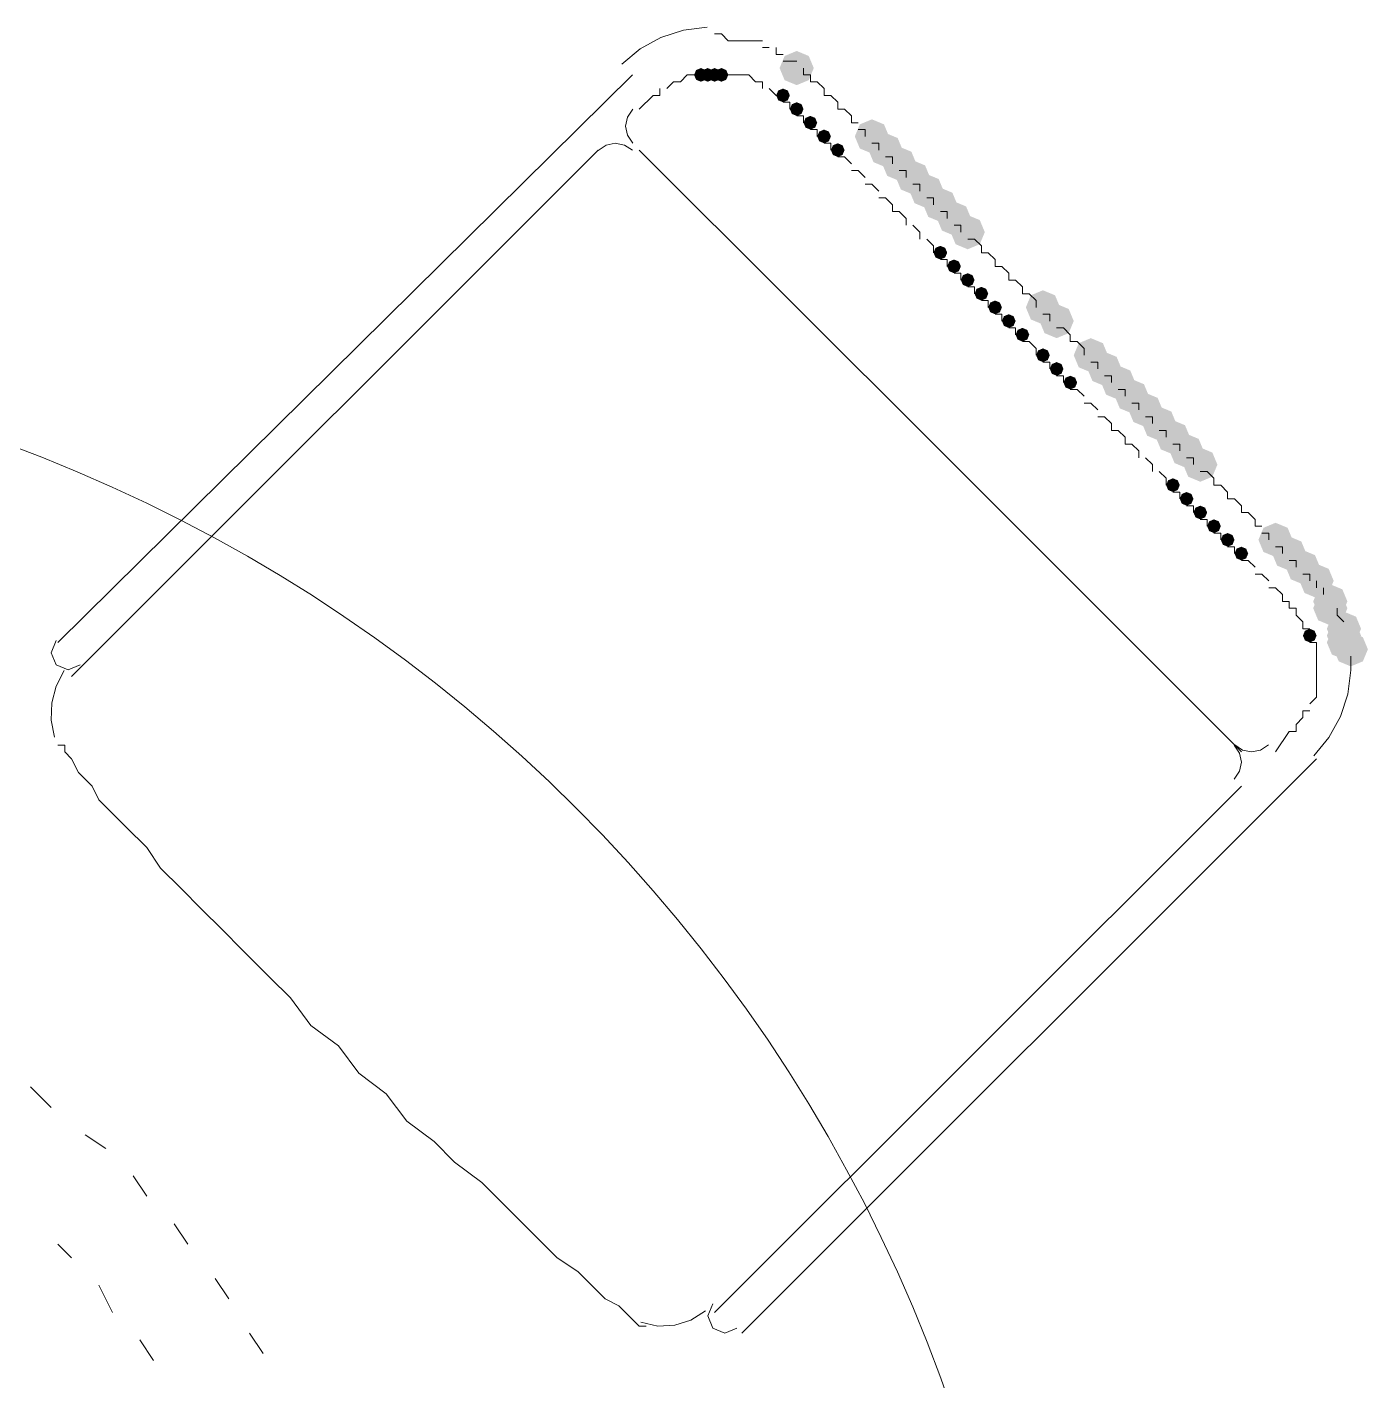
# Model space of a CAD drawing. Extents: x 185064 to 343242, y -369192 to -264966.
# Drawn here: x 196664 to 197283, y -305481 to -304856 of the extents above; entities that cross this region are included whole.
import ezdxf

# ---------------------------------------------------------------- set-up
doc = ezdxf.new("R2010")
doc.units = 0

# ---------------------------------------------------------------- blocks, each defined once
blk = doc.blocks.new('aertaser')
h = blk.add_hatch(color=3)
h.dxf.hatch_style = 2
h.paths.add_polyline_path([(194340.55, -304984.49), (194338.23, -304990.07), (194332.66, -304992.39), (194327.08, -304990.07), (194324.76, -304984.49), (194327.08, -304978.92), (194332.66, -304976.6), (194338.23, -304978.92)])
h = blk.add_hatch(color=3)
h.dxf.hatch_style = 2
h.paths.add_polyline_path([(194291.6, -304987.65), (194290.68, -304989.88), (194288.45, -304990.81), (194286.22, -304989.88), (194285.29, -304987.65), (194286.22, -304985.42), (194288.45, -304984.49), (194290.68, -304985.42)])
h = blk.add_hatch(color=3)
h.dxf.hatch_style = 2
h.paths.add_polyline_path([(194294.76, -304987.65), (194293.83, -304989.88), (194291.6, -304990.81), (194289.37, -304989.88), (194288.45, -304987.65), (194289.37, -304985.42), (194291.6, -304984.49), (194293.83, -304985.42)])
h = blk.add_hatch(color=3)
h.dxf.hatch_style = 2
h.paths.add_polyline_path([(194297.92, -304987.65), (194296.99, -304989.88), (194294.76, -304990.81), (194292.53, -304989.88), (194291.6, -304987.65), (194292.53, -304985.42), (194294.76, -304984.49), (194296.99, -304985.42)])
h = blk.add_hatch(color=3)
h.dxf.hatch_style = 2
h.paths.add_polyline_path([(194301.08, -304987.65), (194300.15, -304989.88), (194297.92, -304990.81), (194295.69, -304989.88), (194294.76, -304987.65), (194295.69, -304985.42), (194297.92, -304984.49), (194300.15, -304985.42)])
h = blk.add_hatch(color=3)
h.dxf.hatch_style = 2
h.paths.add_polyline_path([(194329.5, -304997.12), (194328.57, -304999.35), (194326.34, -305000.28), (194324.11, -304999.35), (194323.18, -304997.12), (194324.11, -304994.89), (194326.34, -304993.96), (194328.57, -304994.89)])
h = blk.add_hatch(color=3)
h.dxf.hatch_style = 2
h.paths.add_polyline_path([(194335.81, -305003.44), (194334.89, -305005.67), (194332.66, -305006.6), (194330.43, -305005.67), (194329.5, -305003.44), (194330.43, -305001.21), (194332.66, -305000.28), (194334.89, -305001.21)])
h = blk.add_hatch(color=3)
h.dxf.hatch_style = 2
h.paths.add_polyline_path([(194342.13, -305009.75), (194341.2, -305011.98), (194338.97, -305012.91), (194336.74, -305011.98), (194335.81, -305009.75), (194336.74, -305007.52), (194338.97, -305006.6), (194341.2, -305007.52)])
h = blk.add_hatch(color=3)
h.dxf.hatch_style = 2
h.paths.add_polyline_path([(194375.29, -305016.07), (194372.97, -305021.65), (194367.39, -305023.96), (194361.82, -305021.65), (194359.5, -305016.07), (194361.82, -305010.49), (194367.39, -305008.18), (194372.97, -305010.49)])
h = blk.add_hatch(color=3)
h.dxf.hatch_style = 2
h.paths.add_polyline_path([(194348.45, -305016.07), (194347.52, -305018.3), (194345.29, -305019.23), (194343.06, -305018.3), (194342.13, -305016.07), (194343.06, -305013.84), (194345.29, -305012.91), (194347.52, -305013.84)])
h = blk.add_hatch(color=3)
h.dxf.hatch_style = 2
h.paths.add_polyline_path([(194381.6, -305022.39), (194379.28, -305027.96), (194373.71, -305030.28), (194368.13, -305027.96), (194365.81, -305022.39), (194368.13, -305016.81), (194373.71, -305014.49), (194379.28, -305016.81)])
h = blk.add_hatch(color=3)
h.dxf.hatch_style = 2
h.paths.add_polyline_path([(194354.76, -305022.39), (194353.83, -305024.62), (194351.6, -305025.54), (194349.37, -305024.62), (194348.45, -305022.39), (194349.37, -305020.16), (194351.6, -305019.23), (194353.83, -305020.16)])
h = blk.add_hatch(color=3)
h.dxf.hatch_style = 2
h.paths.add_polyline_path([(194387.92, -305028.7), (194385.6, -305034.28), (194380.02, -305036.6), (194374.45, -305034.28), (194372.13, -305028.7), (194374.45, -305023.13), (194380.02, -305020.81), (194385.6, -305023.13)])
h = blk.add_hatch(color=3)
h.dxf.hatch_style = 2
h.paths.add_polyline_path([(194394.24, -305035.02), (194391.92, -305040.59), (194386.34, -305042.91), (194380.76, -305040.59), (194378.45, -305035.02), (194380.76, -305029.44), (194386.34, -305027.12), (194391.92, -305029.44)])
h = blk.add_hatch(color=3)
h.dxf.hatch_style = 2
h.paths.add_polyline_path([(194400.55, -305041.33), (194398.23, -305046.91), (194392.66, -305049.23), (194387.08, -305046.91), (194384.76, -305041.33), (194387.08, -305035.76), (194392.66, -305033.44), (194398.23, -305035.76)])
h = blk.add_hatch(color=3)
h.dxf.hatch_style = 2
h.paths.add_polyline_path([(194406.87, -305047.65), (194404.55, -305053.22), (194398.97, -305055.54), (194393.4, -305053.22), (194391.08, -305047.65), (194393.4, -305042.07), (194398.97, -305039.75), (194404.55, -305042.07)])
h = blk.add_hatch(color=3)
h.dxf.hatch_style = 2
h.paths.add_polyline_path([(194413.18, -305053.96), (194410.86, -305059.54), (194405.29, -305061.86), (194399.71, -305059.54), (194397.39, -305053.96), (194399.71, -305048.39), (194405.29, -305046.07), (194410.86, -305048.39)])
h = blk.add_hatch(color=3)
h.dxf.hatch_style = 2
h.paths.add_polyline_path([(194419.5, -305060.28), (194417.18, -305065.86), (194411.6, -305068.18), (194406.03, -305065.86), (194403.71, -305060.28), (194406.03, -305054.7), (194411.6, -305052.39), (194417.18, -305054.7)])
h = blk.add_hatch(color=3)
h.dxf.hatch_style = 2
h.paths.add_polyline_path([(194402.13, -305069.75), (194401.2, -305071.98), (194398.97, -305072.91), (194396.74, -305071.98), (194395.81, -305069.75), (194396.74, -305067.52), (194398.97, -305066.6), (194401.2, -305067.52)])
h = blk.add_hatch(color=3)
h.dxf.hatch_style = 2
h.paths.add_polyline_path([(194408.45, -305076.07), (194407.52, -305078.3), (194405.29, -305079.23), (194403.06, -305078.3), (194402.13, -305076.07), (194403.06, -305073.84), (194405.29, -305072.91), (194407.52, -305073.84)])
h = blk.add_hatch(color=3)
h.dxf.hatch_style = 2
h.paths.add_polyline_path([(194414.76, -305082.39), (194413.83, -305084.62), (194411.6, -305085.54), (194409.37, -305084.62), (194408.45, -305082.39), (194409.37, -305080.16), (194411.6, -305079.23), (194413.83, -305080.16)])
h = blk.add_hatch(color=3)
h.dxf.hatch_style = 2
h.paths.add_polyline_path([(194421.08, -305088.7), (194420.15, -305090.93), (194417.92, -305091.86), (194415.69, -305090.93), (194414.76, -305088.7), (194415.69, -305086.47), (194417.92, -305085.54), (194420.15, -305086.47)])
h = blk.add_hatch(color=3)
h.dxf.hatch_style = 2
h.paths.add_polyline_path([(194454.24, -305095.02), (194451.92, -305100.59), (194446.34, -305102.91), (194440.76, -305100.59), (194438.45, -305095.02), (194440.76, -305089.44), (194446.34, -305087.12), (194451.92, -305089.44)])
h = blk.add_hatch(color=3)
h.dxf.hatch_style = 2
h.paths.add_polyline_path([(194427.39, -305095.02), (194426.47, -305097.25), (194424.24, -305098.18), (194422.01, -305097.25), (194421.08, -305095.02), (194422.01, -305092.79), (194424.24, -305091.86), (194426.47, -305092.79)])
h = blk.add_hatch(color=3)
h.dxf.hatch_style = 2
h.paths.add_polyline_path([(194460.55, -305101.33), (194458.23, -305106.91), (194452.66, -305109.23), (194447.08, -305106.91), (194444.76, -305101.33), (194447.08, -305095.76), (194452.66, -305093.44), (194458.23, -305095.76)])
h = blk.add_hatch(color=3)
h.dxf.hatch_style = 2
h.paths.add_polyline_path([(194433.71, -305101.33), (194432.78, -305103.56), (194430.55, -305104.49), (194428.32, -305103.56), (194427.39, -305101.33), (194428.32, -305099.1), (194430.55, -305098.18), (194432.78, -305099.1)])
h = blk.add_hatch(color=3)
h.dxf.hatch_style = 2
h.paths.add_polyline_path([(194440.02, -305107.65), (194439.1, -305109.88), (194436.87, -305110.81), (194434.64, -305109.88), (194433.71, -305107.65), (194434.64, -305105.42), (194436.87, -305104.49), (194439.1, -305105.42)])
h = blk.add_hatch(color=3)
h.dxf.hatch_style = 2
h.paths.add_polyline_path([(194449.5, -305117.12), (194448.57, -305119.35), (194446.34, -305120.28), (194444.11, -305119.35), (194443.18, -305117.12), (194444.11, -305114.89), (194446.34, -305113.96), (194448.57, -305114.89)])
h = blk.add_hatch(color=3)
h.dxf.hatch_style = 2
h.paths.add_polyline_path([(194476.34, -305117.12), (194474.02, -305122.7), (194468.45, -305125.02), (194462.87, -305122.7), (194460.55, -305117.12), (194462.87, -305111.55), (194468.45, -305109.23), (194474.02, -305111.55)])
h = blk.add_hatch(color=3)
h.dxf.hatch_style = 2
h.paths.add_polyline_path([(194455.81, -305123.44), (194454.89, -305125.67), (194452.66, -305126.6), (194450.43, -305125.67), (194449.5, -305123.44), (194450.43, -305121.21), (194452.66, -305120.28), (194454.89, -305121.21)])
h = blk.add_hatch(color=3)
h.dxf.hatch_style = 2
h.paths.add_polyline_path([(194482.66, -305123.44), (194480.34, -305129.01), (194474.76, -305131.33), (194469.19, -305129.01), (194466.87, -305123.44), (194469.19, -305117.86), (194474.76, -305115.54), (194480.34, -305117.86)])
h = blk.add_hatch(color=3)
h.dxf.hatch_style = 2
h.paths.add_polyline_path([(194462.13, -305129.75), (194461.2, -305131.98), (194458.97, -305132.91), (194456.74, -305131.98), (194455.81, -305129.75), (194456.74, -305127.52), (194458.97, -305126.6), (194461.2, -305127.52)])
h = blk.add_hatch(color=3)
h.dxf.hatch_style = 2
h.paths.add_polyline_path([(194488.97, -305129.75), (194486.65, -305135.33), (194481.08, -305137.65), (194475.5, -305135.33), (194473.18, -305129.75), (194475.5, -305124.18), (194481.08, -305121.86), (194486.65, -305124.18)])
h = blk.add_hatch(color=3)
h.dxf.hatch_style = 2
h.paths.add_polyline_path([(194495.29, -305136.07), (194492.97, -305141.65), (194487.39, -305143.96), (194481.82, -305141.65), (194479.5, -305136.07), (194481.82, -305130.49), (194487.39, -305128.18), (194492.97, -305130.49)])
h = blk.add_hatch(color=3)
h.dxf.hatch_style = 2
h.paths.add_polyline_path([(194501.6, -305142.39), (194499.28, -305147.96), (194493.71, -305150.28), (194488.13, -305147.96), (194485.81, -305142.39), (194488.13, -305136.81), (194493.71, -305134.49), (194499.28, -305136.81)])
h = blk.add_hatch(color=3)
h.dxf.hatch_style = 2
h.paths.add_polyline_path([(194507.92, -305148.7), (194505.6, -305154.28), (194500.02, -305156.6), (194494.45, -305154.28), (194492.13, -305148.7), (194494.45, -305143.13), (194500.02, -305140.81), (194505.6, -305143.13)])
h = blk.add_hatch(color=3)
h.dxf.hatch_style = 2
h.paths.add_polyline_path([(194514.24, -305155.02), (194511.92, -305160.59), (194506.34, -305162.91), (194500.76, -305160.59), (194498.45, -305155.02), (194500.76, -305149.44), (194506.34, -305147.12), (194511.92, -305149.44)])
h = blk.add_hatch(color=3)
h.dxf.hatch_style = 2
h.paths.add_polyline_path([(194520.55, -305161.33), (194518.23, -305166.91), (194512.66, -305169.23), (194507.08, -305166.91), (194504.76, -305161.33), (194507.08, -305155.76), (194512.66, -305153.44), (194518.23, -305155.76)])
h = blk.add_hatch(color=3)
h.dxf.hatch_style = 2
h.paths.add_polyline_path([(194526.87, -305167.65), (194524.55, -305173.22), (194518.97, -305175.54), (194513.4, -305173.22), (194511.08, -305167.65), (194513.4, -305162.07), (194518.97, -305159.75), (194524.55, -305162.07)])
h = blk.add_hatch(color=3)
h.dxf.hatch_style = 2
h.paths.add_polyline_path([(194509.5, -305177.12), (194508.57, -305179.35), (194506.34, -305180.28), (194504.11, -305179.35), (194503.18, -305177.12), (194504.11, -305174.89), (194506.34, -305173.96), (194508.57, -305174.89)])
h = blk.add_hatch(color=3)
h.dxf.hatch_style = 2
h.paths.add_polyline_path([(194515.81, -305183.44), (194514.89, -305185.67), (194512.66, -305186.6), (194510.43, -305185.67), (194509.5, -305183.44), (194510.43, -305181.21), (194512.66, -305180.28), (194514.89, -305181.21)])
h = blk.add_hatch(color=3)
h.dxf.hatch_style = 2
h.paths.add_polyline_path([(194522.13, -305189.75), (194521.2, -305191.98), (194518.97, -305192.91), (194516.74, -305191.98), (194515.81, -305189.75), (194516.74, -305187.52), (194518.97, -305186.6), (194521.2, -305187.52)])
h = blk.add_hatch(color=3)
h.dxf.hatch_style = 2
h.paths.add_polyline_path([(194528.45, -305196.07), (194527.52, -305198.3), (194525.29, -305199.23), (194523.06, -305198.3), (194522.13, -305196.07), (194523.06, -305193.84), (194525.29, -305192.91), (194527.52, -305193.84)])
h = blk.add_hatch(color=3)
h.dxf.hatch_style = 2
h.paths.add_polyline_path([(194561.6, -305202.39), (194559.28, -305207.96), (194553.71, -305210.28), (194548.13, -305207.96), (194545.81, -305202.39), (194548.13, -305196.81), (194553.71, -305194.49), (194559.28, -305196.81)])
h = blk.add_hatch(color=3)
h.dxf.hatch_style = 2
h.paths.add_polyline_path([(194534.76, -305202.39), (194533.83, -305204.62), (194531.6, -305205.54), (194529.37, -305204.62), (194528.45, -305202.39), (194529.37, -305200.16), (194531.6, -305199.23), (194533.83, -305200.16)])
h = blk.add_hatch(color=3)
h.dxf.hatch_style = 2
h.paths.add_polyline_path([(194567.92, -305208.7), (194565.6, -305214.28), (194560.02, -305216.6), (194554.45, -305214.28), (194552.13, -305208.7), (194554.45, -305203.13), (194560.02, -305200.81), (194565.6, -305203.13)])
h = blk.add_hatch(color=3)
h.dxf.hatch_style = 2
h.paths.add_polyline_path([(194541.08, -305208.7), (194540.15, -305210.93), (194537.92, -305211.86), (194535.69, -305210.93), (194534.76, -305208.7), (194535.69, -305206.47), (194537.92, -305205.54), (194540.15, -305206.47)])
h = blk.add_hatch(color=3)
h.dxf.hatch_style = 2
h.paths.add_polyline_path([(194574.24, -305215.02), (194571.92, -305220.59), (194566.34, -305222.91), (194560.76, -305220.59), (194558.45, -305215.02), (194560.76, -305209.44), (194566.34, -305207.12), (194571.92, -305209.44)])
h = blk.add_hatch(color=3)
h.dxf.hatch_style = 2
h.paths.add_polyline_path([(194580.55, -305221.33), (194578.23, -305226.91), (194572.66, -305229.23), (194567.08, -305226.91), (194564.76, -305221.33), (194567.08, -305215.76), (194572.66, -305213.44), (194578.23, -305215.76)])
h = blk.add_hatch(color=3)
h.dxf.hatch_style = 2
h.paths.add_polyline_path([(194586.87, -305230.81), (194584.55, -305236.38), (194578.97, -305238.7), (194573.4, -305236.38), (194571.08, -305230.81), (194573.4, -305225.23), (194578.97, -305222.91), (194584.55, -305225.23)])
h = blk.add_hatch(color=3)
h.dxf.hatch_style = 2
h.paths.add_polyline_path([(194586.87, -305233.96), (194584.55, -305239.54), (194578.97, -305241.86), (194573.4, -305239.54), (194571.08, -305233.96), (194573.4, -305228.39), (194578.97, -305226.07), (194584.55, -305228.39)])
h = blk.add_hatch(color=3)
h.dxf.hatch_style = 2
h.paths.add_polyline_path([(194593.18, -305243.44), (194590.86, -305249.01), (194585.29, -305251.33), (194579.71, -305249.01), (194577.39, -305243.44), (194579.71, -305237.86), (194585.29, -305235.54), (194590.86, -305237.86)])
h = blk.add_hatch(color=3)
h.dxf.hatch_style = 2
h.paths.add_polyline_path([(194593.18, -305246.6), (194590.86, -305252.17), (194585.29, -305254.49), (194579.71, -305252.17), (194577.39, -305246.6), (194579.71, -305241.02), (194585.29, -305238.7), (194590.86, -305241.02)])
h = blk.add_hatch(color=3)
h.dxf.hatch_style = 2
h.paths.add_polyline_path([(194572.66, -305246.6), (194571.73, -305248.83), (194569.5, -305249.75), (194567.27, -305248.83), (194566.34, -305246.6), (194567.27, -305244.37), (194569.5, -305243.44), (194571.73, -305244.37)])
h = blk.add_hatch(color=3)
h.dxf.hatch_style = 2
h.paths.add_polyline_path([(194593.18, -305249.75), (194590.86, -305255.33), (194585.29, -305257.65), (194579.71, -305255.33), (194577.39, -305249.75), (194579.71, -305244.18), (194585.29, -305241.86), (194590.86, -305244.18)])
h = blk.add_hatch(color=3)
h.dxf.hatch_style = 2
h.paths.add_polyline_path([(194596.34, -305252.91), (194594.02, -305258.49), (194588.45, -305260.81), (194582.87, -305258.49), (194580.55, -305252.91), (194582.87, -305247.34), (194588.45, -305245.02), (194594.02, -305247.34)])
at = {"color": 3, "lineweight": 0}
for points in [[(194291.38, -304965.57), (194280.41, -304966.96), (194269.99, -304970.34), (194260.39, -304975.62), (194251.87, -304982.66)], [(194294.76, -304968.7), (194297.92, -304968.7), (194301.08, -304971.86), (194304.24, -304971.86), (194307.39, -304971.86), (194310.55, -304971.86), (194313.71, -304971.86), (194316.87, -304971.86)], [(194316.87, -304975.02), (194320.02, -304975.02)], [(194323.18, -304975.02), (194323.18, -304978.18), (194326.34, -304978.18)], [(194326.34, -304981.33), (194329.5, -304981.33), (194332.66, -304981.33)], [(194256.87, -304987.65), (193991.6, -305249.75)], [(194272.66, -304993.96), (194275.81, -304990.81), (194278.97, -304990.81), (194282.13, -304987.65), (194285.29, -304987.65)], [(194301.08, -304987.65), (194304.24, -304987.65), (194307.39, -304987.65), (194310.55, -304987.65), (194313.71, -304990.81), (194316.87, -304990.81), (194316.87, -304993.96)], [(194335.81, -304984.49), (194335.81, -304987.65)], [(194335.81, -304987.65), (194338.97, -304987.65), (194338.97, -304990.81), (194342.13, -304990.81), (194345.29, -304993.96), (194345.29, -304997.12), (194348.45, -304997.12), (194351.6, -305000.28), (194351.6, -305003.44), (194354.76, -305003.44), (194357.92, -305006.6), (194357.92, -305009.75), (194361.08, -305009.75)], [(194266.34, -304997.12), (194269.5, -304997.12), (194269.5, -304993.96)], [(194320.02, -304993.96), (194323.18, -304997.12), (194326.34, -304997.12)], [(194266.34, -304997.12), (194260.02, -305003.44)], [(194266.34, -304997.12), (194260.02, -305003.44)], [(194326.34, -305000.28), (194329.5, -305000.28), (194329.5, -305003.44)], [(194256.95, -305003.52), (194254.52, -305007.18), (194253.71, -305011.33), (194254.52, -305015.49), (194256.95, -305019.15)], [(194332.66, -305006.6), (194335.81, -305006.6), (194335.81, -305009.75)], [(194338.97, -305012.91), (194342.13, -305012.91), (194342.13, -305016.07)], [(194361.08, -305012.91), (194364.24, -305012.91), (194364.24, -305016.07)], [(194256.79, -305022.46), (194253.18, -305020.06), (194248.92, -305019.23), (194244.68, -305020.1), (194241.09, -305022.53)], [(194345.29, -305019.23), (194348.45, -305019.23), (194348.45, -305022.39)], [(194367.39, -305019.23), (194370.55, -305019.23), (194370.55, -305022.39)], [(194241.08, -305022.39), (193997.92, -305265.54)], [(194260.02, -305022.39), (194398.97, -305161.33)], [(194351.6, -305025.54), (194354.76, -305025.54), (194357.92, -305028.7)], [(194373.71, -305025.54), (194376.87, -305025.54), (194376.87, -305028.7)], [(194357.92, -305031.86), (194361.08, -305031.86), (194364.24, -305035.02)], [(194380.02, -305031.86), (194383.18, -305031.86), (194383.18, -305035.02)], [(194364.24, -305038.18), (194367.39, -305038.18), (194370.55, -305041.33)], [(194386.34, -305038.18), (194389.5, -305038.18), (194389.5, -305041.33)], [(194370.55, -305044.49), (194373.71, -305044.49), (194376.87, -305047.65), (194376.87, -305050.81), (194380.02, -305050.81), (194383.18, -305053.96), (194383.18, -305057.12)], [(194392.66, -305044.49), (194395.81, -305044.49), (194395.81, -305047.65)], [(194398.97, -305050.81), (194402.13, -305050.81), (194402.13, -305053.96)], [(194386.34, -305057.12), (194389.5, -305060.28), (194389.5, -305063.44)], [(194405.29, -305057.12), (194408.45, -305057.12), (194408.45, -305060.28)], [(194392.66, -305063.44), (194395.81, -305066.6), (194395.81, -305069.75)], [(194411.6, -305063.44), (194414.76, -305063.44), (194417.92, -305066.6), (194417.92, -305069.75), (194421.08, -305069.75), (194424.24, -305072.91), (194424.24, -305076.07), (194427.39, -305076.07), (194430.55, -305079.23), (194430.55, -305082.39), (194433.71, -305082.39), (194436.87, -305085.54), (194436.87, -305088.7), (194440.02, -305088.7), (194443.18, -305091.86), (194443.18, -305095.02)], [(194398.97, -305072.91), (194402.13, -305072.91), (194402.13, -305076.07)], [(194405.29, -305079.23), (194408.45, -305079.23), (194408.45, -305082.39)], [(194411.6, -305085.54), (194414.76, -305085.54), (194414.76, -305088.7)], [(194417.92, -305091.86), (194421.08, -305091.86), (194421.08, -305095.02)], [(194424.24, -305098.18), (194427.39, -305098.18), (194427.39, -305101.33)], [(194446.34, -305098.18), (194449.5, -305098.18), (194449.5, -305101.33)], [(194430.55, -305104.49), (194433.71, -305104.49), (194433.71, -305107.65)], [(194452.66, -305104.49), (194455.81, -305104.49)], [(194465.29, -305117.12), (194465.29, -305113.96), (194462.13, -305110.81), (194458.97, -305110.81), (194458.97, -305107.65), (194455.81, -305104.49)], [(194436.87, -305110.81), (194440.02, -305110.81), (194443.18, -305113.96)], [(194443.18, -305117.12), (194443.18, -305113.96)], [(194449.5, -305123.44), (194449.5, -305120.28), (194446.34, -305120.28)], [(194471.6, -305123.44), (194471.6, -305120.28), (194468.45, -305120.28)], [(194455.81, -305129.75), (194455.81, -305126.6), (194452.66, -305126.6)], [(194477.92, -305129.75), (194477.92, -305126.6), (194474.76, -305126.6)], [(194465.29, -305136.07), (194462.13, -305132.91), (194458.97, -305132.91)], [(194484.24, -305136.07), (194484.24, -305132.91), (194481.08, -305132.91)], [(194471.6, -305142.39), (194468.45, -305139.23), (194465.29, -305139.23)], [(194490.55, -305142.39), (194490.55, -305139.23), (194487.39, -305139.23)], [(194490.55, -305164.49), (194490.55, -305161.33), (194487.39, -305158.18), (194484.24, -305158.18), (194484.24, -305155.02), (194481.08, -305151.86), (194477.92, -305151.86), (194477.92, -305148.7), (194474.76, -305145.54), (194471.6, -305145.54)], [(194496.87, -305148.7), (194496.87, -305145.54), (194493.71, -305145.54)], [(194503.18, -305155.02), (194503.18, -305151.86), (194500.02, -305151.86)], [(194509.5, -305161.33), (194509.5, -305158.18), (194506.34, -305158.18)], [(194537.92, -305300.28), (194398.97, -305161.33)], [(194496.87, -305170.81), (194496.87, -305167.65), (194493.71, -305164.49)], [(194515.81, -305167.65), (194515.81, -305164.49), (194512.66, -305164.49)], [(194503.18, -305177.12), (194503.18, -305173.96), (194500.02, -305170.81)], [(194547.39, -305196.07), (194544.24, -305196.07), (194544.24, -305192.91), (194541.08, -305189.75), (194537.92, -305189.75), (194537.92, -305186.6), (194534.76, -305183.44), (194531.6, -305183.44), (194531.6, -305180.28), (194528.45, -305177.12), (194525.29, -305177.12), (194525.29, -305173.96), (194522.13, -305170.81), (194518.97, -305170.81)], [(194509.5, -305183.44), (194509.5, -305180.28), (194506.34, -305180.28)], [(194515.81, -305189.75), (194515.81, -305186.6), (194512.66, -305186.6)], [(194522.13, -305196.07), (194522.13, -305192.91), (194518.97, -305192.91)], [(194528.45, -305202.39), (194528.45, -305199.23), (194525.29, -305199.23)], [(194550.55, -305202.39), (194550.55, -305199.23), (194547.39, -305199.23)], [(194534.76, -305208.7), (194534.76, -305205.54), (194531.6, -305205.54)], [(194556.87, -305208.7), (194556.87, -305205.54), (194553.71, -305205.54)], [(194544.24, -305215.02), (194541.08, -305211.86), (194537.92, -305211.86)], [(194563.18, -305215.02), (194563.18, -305211.86), (194560.02, -305211.86)], [(194550.55, -305221.33), (194547.39, -305218.18), (194544.24, -305218.18)], [(194569.5, -305221.33), (194569.5, -305218.18), (194566.34, -305218.18)], [(194560.02, -305233.96), (194560.02, -305230.81), (194556.87, -305230.81), (194556.87, -305227.65), (194553.71, -305224.49), (194550.55, -305224.49)], [(194572.66, -305221.33), (194572.66, -305224.49)], [(194575.81, -305224.49), (194575.81, -305227.65)], [(194560.02, -305233.96), (194563.18, -305233.96), (194563.18, -305237.12), (194566.34, -305240.28), (194566.34, -305243.44), (194569.5, -305243.44)], [(194582.13, -305233.96), (194582.13, -305237.12), (194585.29, -305240.28)], [(193990.76, -305248.91), (193988.45, -305254.49), (193990.76, -305260.07), (193996.34, -305262.39), (194001.92, -305260.07)], [(194569.5, -305249.75), (194572.66, -305249.75), (194572.66, -305252.91), (194572.66, -305256.07), (194572.66, -305259.23), (194572.66, -305262.39), (194572.66, -305265.54), (194572.66, -305268.7), (194572.66, -305271.86), (194572.66, -305275.02), (194569.5, -305278.18)], [(194588.45, -305256.07), (194588.45, -305259.23), (194588.45, -305262.39)], [(193994.54, -305262.77), (193990.84, -305269.93), (193988.83, -305277.64), (193988.54, -305285.59), (193990.03, -305293.51)], [(194571.33, -305302.12), (194578.38, -305293.6), (194583.65, -305283.99), (194587.03, -305273.57), (194588.42, -305262.61)], [(194569.5, -305281.33), (194566.34, -305281.33), (194566.34, -305284.49), (194563.18, -305287.65), (194563.18, -305290.81), (194560.02, -305290.81)], [(194560.02, -305290.81), (194553.71, -305300.28)], [(194263.18, -305565.54), (194260.02, -305565.54), (194256.87, -305562.39), (194253.71, -305559.23), (194250.55, -305556.07), (194244.24, -305552.91), (194237.92, -305546.6), (194231.6, -305540.28), (194222.13, -305533.96), (194212.66, -305524.49), (194206.34, -305518.18), (194196.87, -305508.7), (194187.39, -305499.23), (194174.76, -305489.75), (194165.29, -305480.28), (194152.66, -305470.81), (194143.18, -305458.18), (194130.55, -305448.7), (194121.08, -305436.07), (194108.45, -305426.6), (194098.97, -305413.96), (194089.5, -305404.49), (194076.87, -305391.86), (194067.39, -305382.39), (194057.92, -305372.91), (194048.45, -305363.44), (194038.97, -305353.96), (194032.66, -305344.49), (194023.18, -305335.02), (194016.87, -305328.7), (194010.55, -305322.39), (194007.39, -305316.07), (194001.08, -305309.75), (193997.92, -305303.44), (193994.76, -305300.28), (193994.76, -305297.12), (193991.6, -305297.12)], [(194534.68, -305312.83), (194537.11, -305309.18), (194537.92, -305305.02), (194537.11, -305300.86), (194534.68, -305297.2)], [(194534.84, -305297.04), (194538.5, -305299.47), (194542.66, -305300.28), (194546.82, -305299.47), (194550.47, -305297.04)], [(194572.66, -305303.44), (194307.39, -305568.7)], [(194537.92, -305316.07), (194294.76, -305559.23)], [(193988.45, -305464.49), (193978.97, -305455.02)], [(194013.71, -305483.44), (194004.24, -305477.12)], [(194032.66, -305505.54), (194026.34, -305496.07)], [(194051.6, -305527.65), (194045.29, -305518.18)], [(193997.92, -305533.96), (193991.6, -305527.65)], [(194070.55, -305552.91), (194064.24, -305543.44)], [(194016.87, -305559.23), (194010.55, -305546.6)], [(194260.78, -305563.72), (194268.55, -305565.44), (194276.37, -305565.07), (194283.83, -305562.7), (194290.52, -305558.39)], [(194293.92, -305555.23), (194291.6, -305560.81), (194293.92, -305566.39), (194299.5, -305568.7), (194305.08, -305566.39)], [(194086.34, -305578.18), (194080.02, -305568.7)], [(194035.81, -305581.33), (194029.5, -305571.86)]]:
    blk.add_lwpolyline(points, dxfattribs=at)
blk.add_circle((193718.45, -305838.7), 724.74, dxfattribs=at)

msp = doc.modelspace()

# ---------------------------------------------------------------- block references
msp.add_blockref('aertaser', (2687.07, 109.37))

doc.saveas('drawing.dxf')
